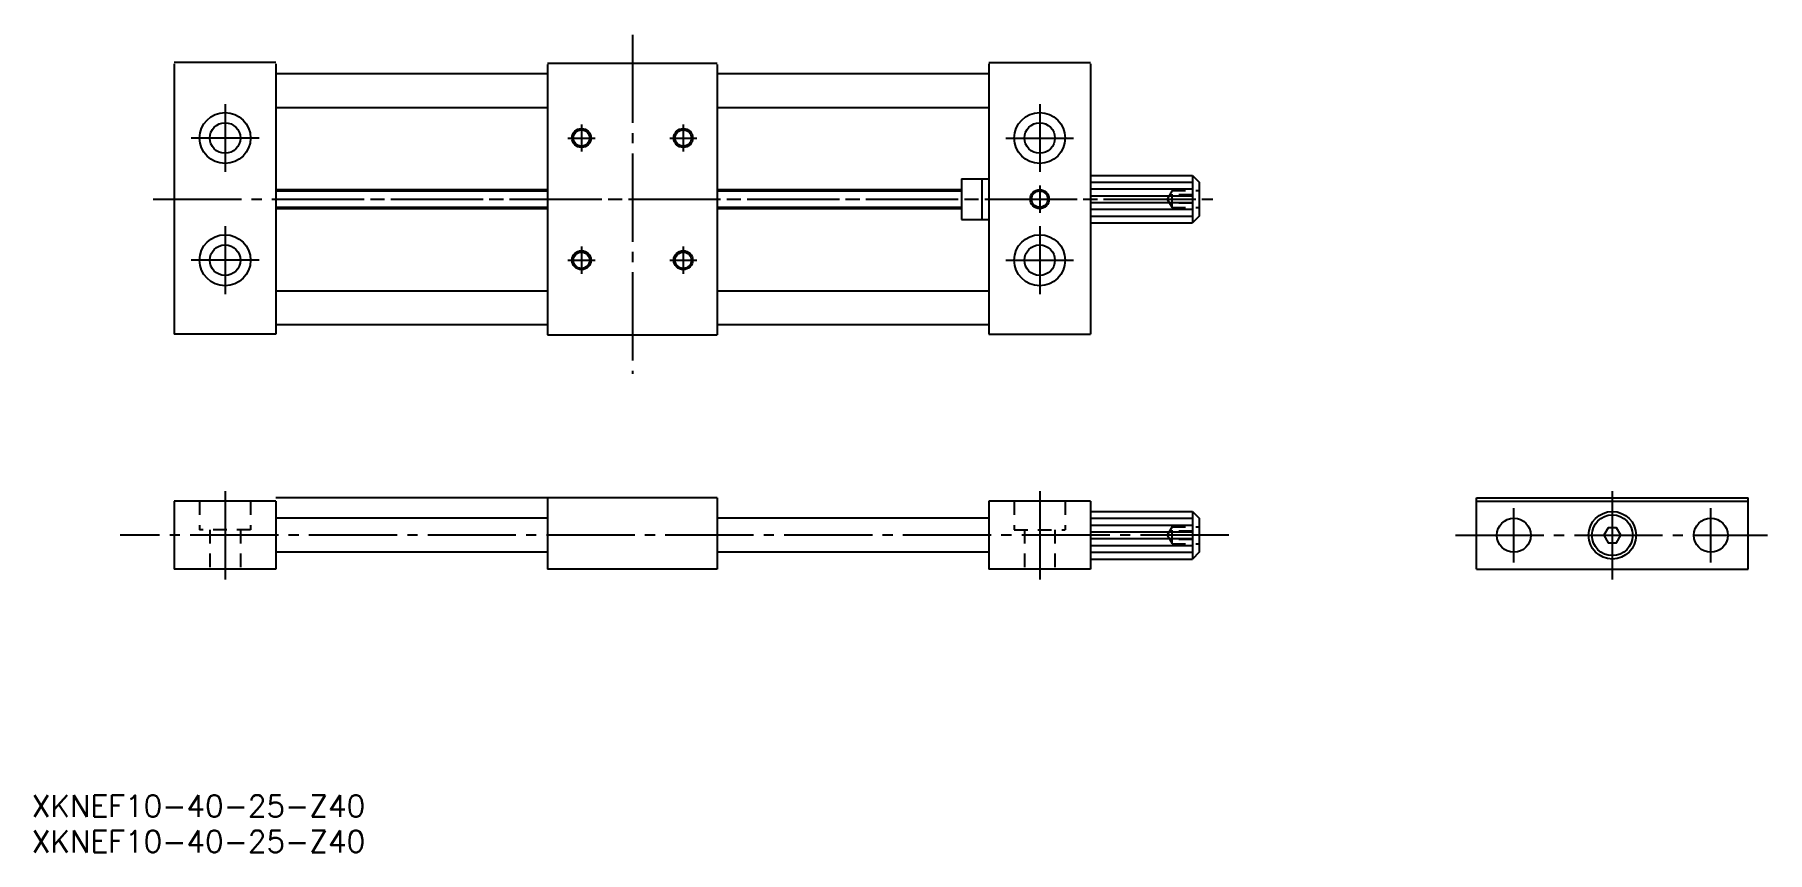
# Model space of a CAD drawing. Extents: x -1 to 255, y 41 to 161.
import ezdxf

# ---------------------------------------------------------------- set-up
doc = ezdxf.new("R2010")
doc.units = 0
doc.linetypes.add('CENTER', pattern=[17.5, 13, -1.5, 1.5, -1.5])
doc.linetypes.add('DASHED', pattern=[3.5, 2, -1.5])
doc.layers.get('0').update_dxf_attribs({"linetype": 'CONTINUOUS'})
doc.layers.add('CENTER', color=1, linetype='CENTER')
doc.styles.get("Standard").update_dxf_attribs({"font": 'txt.shx', "bigfont": 'extfont.shx'})

msp = doc.modelspace()

# ---------------------------------------------------------------- linework, layer by layer
at = {"color": 7, "linetype": 'CONTINUOUS'}
for p, q in [((35, 157.35), (20, 157.35)), ((20, 157.16), (20, 117.35)), ((35, 157.16), (35, 117.35)), ((35, 155.74), (75, 155.74)), ((75, 157.25), (100, 157.25)), ((75, 157.06), (75, 117.25)), ((100, 157.06), (100, 117.25)), ((100, 155.74), (140, 155.74)), ((140, 157.35), (155, 157.35)), ((140, 157.16), (140, 117.35)), ((155, 157.16), (155, 117.35)), ((35, 150.74), (75, 150.74)), ((100, 150.74), (140, 150.74)), ((155, 140.75), (170, 140.75)), ((170, 140.75), (171, 139.75)), ((170, 140.75), (170, 133.75)), ((35, 138.65), (75, 138.65)), ((100, 138.65), (136, 138.65)), ((136, 140.25), (136, 134.25)), ((136, 140.25), (140, 140.25)), ((139, 140.25), (139, 134.25)), ((171, 139.75), (171, 134.75)), ((35, 135.85), (75, 135.85)), ((100, 135.85), (136, 135.85)), ((136, 134.25), (140, 134.25)), ((155, 133.75), (170, 133.75)), ((171, 134.75), (170, 133.75)), ((35, 123.76), (75, 123.76)), ((100, 123.76), (140, 123.76)), ((35, 118.76), (75, 118.76)), ((100, 118.76), (140, 118.76)), ((35, 117.35), (20, 117.35)), ((75, 117.25), (100, 117.25)), ((140, 117.35), (155, 117.35)), ((35, 92.74), (20, 92.74)), ((20, 92.74), (20, 82.74)), ((75, 93.24), (35, 93.24)), ((75, 93.24), (35, 93.24)), ((35, 92.74), (35, 82.74)), ((100, 93.24), (75, 93.24)), ((75, 93.24), (75, 82.74)), ((100, 93.24), (100, 82.74)), ((155, 92.74), (140, 92.74)), ((140, 92.74), (140, 82.74)), ((155, 92.74), (155, 82.74)), ((211.86, 93.24), (251.86, 93.24)), ((211.86, 82.74), (211.86, 93.24)), ((211.86, 92.74), (251.86, 92.74)), ((251.86, 82.74), (251.86, 93.24)), ((75, 90.24), (35, 90.24)), ((140, 90.24), (100, 90.24)), ((155, 91.24), (170, 91.24)), ((170, 91.24), (171, 90.24)), ((170, 91.24), (170, 84.24)), ((171, 90.24), (171, 85.24)), ((75, 85.24), (35, 85.24)), ((140, 85.24), (100, 85.24)), ((155, 84.24), (170, 84.24)), ((171, 85.24), (170, 84.24)), ((35, 82.74), (20, 82.74)), ((100, 82.74), (75, 82.74)), ((155, 82.74), (140, 82.74)), ((211.86, 82.74), (251.86, 82.74))]:
    msp.add_line(p, q, dxfattribs=at)
at = {"color": 3, "linetype": 'CONTINUOUS'}
for p, q in [((35, 138.45), (75, 138.45)), ((100, 138.45), (136, 138.45)), ((155, 139.75), (170, 139.75)), ((155, 138.75), (170, 138.75)), ((35, 136.05), (75, 136.05)), ((100, 136.05), (136, 136.05)), ((155, 137.75), (170, 137.75)), ((155, 136.75), (170, 136.75)), ((155, 135.75), (170, 135.75)), ((155, 134.75), (170, 134.75)), ((155, 90.24), (170, 90.24)), ((155, 89.24), (170, 89.24)), ((155, 88.24), (170, 88.24)), ((155, 87.24), (170, 87.24)), ((155, 86.24), (170, 86.24)), ((155, 85.24), (170, 85.24))]:
    msp.add_line(p, q, dxfattribs=at)
at = {"color": 3, "linetype": 'DASHED'}
for p, q in [((167, 138.5), (166.28, 137.25)), ((167, 136), (167, 138.5)), ((167, 138.5), (171, 138.5)), ((170, 137.88), (167, 137.88)), ((166.28, 137.25), (167, 136)), ((170, 136.63), (167, 136.63)), ((167, 136), (171, 136)), ((23.75, 92.74), (23.75, 88.54)), ((31.25, 92.74), (31.25, 88.54)), ((143.75, 92.74), (143.75, 88.54)), ((151.25, 92.74), (151.25, 88.54)), ((31.25, 88.54), (23.75, 88.54)), ((25.25, 88.54), (25.25, 82.74)), ((29.75, 88.54), (29.75, 82.74)), ((143.75, 88.54), (151.25, 88.54)), ((145.25, 88.54), (145.25, 82.74)), ((149.75, 88.54), (149.75, 82.74)), ((167, 88.99), (166.28, 87.74)), ((166.28, 87.74), (167, 86.49)), ((167, 86.49), (167, 88.99)), ((167, 88.99), (171, 88.99)), ((170, 88.36), (167, 88.36)), ((170, 87.11), (167, 87.11)), ((167, 86.49), (171, 86.49))]:
    msp.add_line(p, q, dxfattribs=at)
at = {"color": 3, "linetype": 'CONTINUOUS'}
msp.add_lwpolyline([(231.23, 88.82), (230.61, 87.74), (231.23, 86.65), (232.48, 86.65), (233.11, 87.74), (232.48, 88.82)], close=True, dxfattribs=at)
for centre, radius in [((27.5, 146.25), 3.75), ((147.5, 146.25), 3.75), ((80, 146.25), 1.4), ((80, 146.25), 1.4), ((95, 146.25), 1.4), ((95, 146.25), 1.4), ((147.5, 137.25), 1.4), ((147.5, 137.25), 1.4), ((27.5, 128.25), 3.75), ((147.5, 128.25), 3.75), ((80, 128.25), 1.4), ((80, 128.25), 1.4), ((95, 128.25), 1.4), ((95, 128.25), 1.4)]:
    msp.add_circle(centre, radius, dxfattribs=at)
at = {"color": 7, "linetype": 'CONTINUOUS'}
for centre, radius in [((27.5, 146.25), 2.25), ((147.5, 146.25), 2.25), ((80, 146.25), 1.2), ((80, 146.25), 1.2), ((95, 146.25), 1.2), ((95, 146.25), 1.2), ((147.5, 137.25), 1.2), ((147.5, 137.25), 1.2), ((27.5, 128.25), 2.25), ((147.5, 128.25), 2.25), ((80, 128.25), 1.2), ((80, 128.25), 1.2), ((95, 128.25), 1.2), ((95, 128.25), 1.2), ((217.36, 87.74), 2.5), ((231.86, 87.74), 3.5), ((231.86, 87.74), 3), ((246.36, 87.74), 2.5)]:
    msp.add_circle(centre, radius, dxfattribs=at)
at = {"layer": 'CENTER', "color": 1, "linetype": 'CENTER'}
for p, q in [((87.5, 161.47), (87.5, 111.53)), ((27.5, 151.25), (27.5, 141.25)), ((147.5, 151.25), (147.5, 141.25)), ((80, 148.25), (80, 144.25)), ((95, 148.25), (95, 144.25)), ((32.5, 146.25), (22.5, 146.25)), ((78, 146.25), (82, 146.25)), ((93, 146.25), (97, 146.25)), ((142.5, 146.25), (152.5, 146.25)), ((147.5, 139.25), (147.5, 135.25)), ((16.91, 137.25), (173.03, 137.25)), ((35, 137.25), (173.03, 137.25)), ((145.5, 137.25), (149.5, 137.25)), ((27.5, 133.25), (27.5, 123.25)), ((147.5, 133.25), (147.5, 123.25)), ((80, 130.25), (80, 126.25)), ((95, 130.25), (95, 126.25)), ((32.5, 128.25), (22.5, 128.25)), ((78, 128.25), (82, 128.25)), ((93, 128.25), (97, 128.25)), ((142.5, 128.25), (152.5, 128.25)), ((231.86, 81.24), (231.86, 94.74)), ((27.5, 94.24), (27.5, 80.01)), ((147.5, 94.24), (147.5, 80.01)), ((217.36, 83.74), (217.36, 91.74)), ((246.36, 83.74), (246.36, 91.74)), ((175.35, 87.74), (12.07, 87.74)), ((208.76, 87.74), (254.69, 87.74))]:
    msp.add_line(p, q, dxfattribs=at)

# ---------------------------------------------------------------- texts
at = {"color": 7, "linetype": 'CONTINUOUS'}
for p in [(-0.96, 46.26), (-0.96, 41.04)]:
    msp.add_text('XKNEF10-40-25-Z40', height=3.2, dxfattribs=at).set_placement(p)

doc.saveas('drawing.dxf')
